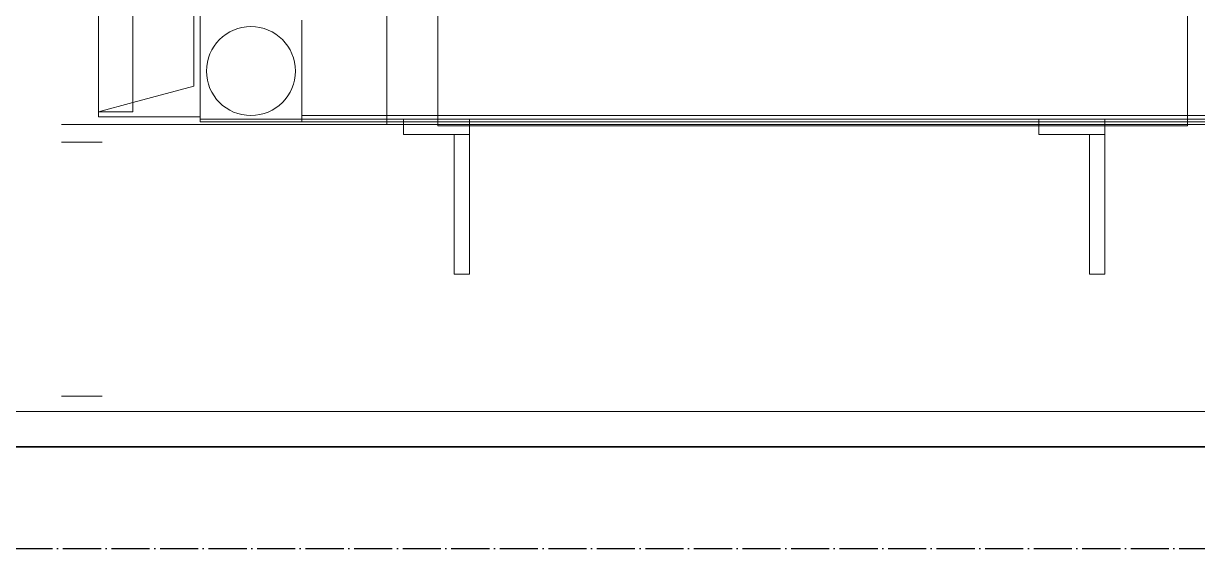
# Model space of a CAD drawing. Header units: millimetres. Extents: x 2162 to 93478, y -2737 to 52379.
# Drawn here: x 48797.2 to 49259.2, y 8870.1 to 9076.9 of the extents above; entities that cross this region are included whole.
import ezdxf

# ---------------------------------------------------------------- set-up
doc = ezdxf.new("R2010")
doc.units = ezdxf.units.MM
doc.linetypes.add('Штрихпунктир 15 х 2 х 2 мм', pattern=[19, 15, -2, 0, -2])
doc.linetypes.add('Штрихпунктирная', pattern=[30, 25, -2.25, 0.5, -2.25])
doc.layers.add('Axes', color=40, linetype='Штрихпунктирная')
doc.layers.add('equipment 1', color=4, linetype='Continuous', lineweight=9)
doc.layers.add('Wall', color=5, linetype='Continuous', lineweight=9)

# ---------------------------------------------------------------- blocks, each defined once
blk = doc.blocks.new('equipment 0533')
at = {"color": 0}
for p, q in [((834, 1478), (850, 1478)), ((445.5, 1430), (439.5, 1430)), ((439.5, 1430), (439.5, 1378)), ((445.5, 1430), (445.5, 1378)), ((689.5, 1430), (689.5, 1378)), ((695.5, 1430), (689.5, 1430)), ((695.5, 1430), (695.5, 1378)), ((439.5, 1378), (439.5, 1371.5)), ((445.5, 1378), (445.5, 1375)), ((689.5, 1378), (689.5, 1371.5)), ((695.5, 1378), (695.5, 1375)), ((850, 1378), (834, 1378)), ((445.5, 1375), (439.5, 1375)), ((465.5, 1375), (445.5, 1375)), ((465.5, 1375), (465.5, 1371.5)), ((695.5, 1375), (689.5, 1375)), ((715.5, 1375), (695.5, 1375)), ((715.5, 1375), (715.5, 1371)), ((-5, 1369), (795.5, 1369)), ((35.5, 1370), (755.5, 1370)), ((407, 1371), (399, 1371)), ((702, 1371.5), (407, 1371.5)), ((407, 1371.5), (407, 948)), ((702, 1371), (407, 1371)), ((439.5, 1371.5), (439.5, 1369)), ((465.5, 1369), (439.5, 1369)), ((465.5, 1371.5), (465.5, 1369)), ((689.5, 1371.5), (689.5, 1369)), ((715.5, 1369), (689.5, 1369)), ((702, 948), (702, 1371.5)), ((722, 1371), (702, 1371)), ((715.5, 1371), (715.5, 1369)), ((834, 1371), (722, 1371)), ((722, 106.5), (722, 1371)), ((755.5, 1367.5), (755.5, 1370)), ((755.5, 1370), (795.5, 1370)), ((795.5, 1370), (795.5, 1369)), ((795.5, 1369), (795.5, 1368)), ((795.5, 108), (795.5, 1368)), ((835.5, 1368), (795.5, 1368)), ((834, 1371), (850, 1371)), ((835.5, 1368), (835.5, 1366)), ((35.5, 1367.5), (755.5, 1367.5)), ((755.5, 1367.5), (755.5, 1332.5)), ((835.5, 1366), (822, 1362.38)), ((822, 1366), (835.5, 1366)), ((822, 1366), (822, 110)), ((835.5, 110), (835.5, 1366)), ((798, 1355.95), (822, 1362.38)), ((822, 1362.38), (822, 113.62)), ((798, 1355.95), (798, 120.05)), ((755.5, 1330), (755.5, 1332.5))]:
    blk.add_line(p, q, dxfattribs=at)
for start, end in [(90, 270), (270, 90)]:
    blk.add_arc((775.5, 1350), 17.5, start, end, dxfattribs=at)

msp = doc.modelspace()

# ---------------------------------------------------------------- linework, layer by layer
at = {"layer": 'Axes', "linetype": 'Штрихпунктир 15 х 2 х 2 мм'}
msp.add_line((3469.33, 8870.15), (57337.06, 8870.15), dxfattribs=at)
at = {"layer": 'equipment 1', "elevation": -706.5}
msp.add_lwpolyline([(48564.46, 10462.15), (49664.46, 10462.15), (49664.46, 8924.15), (48564.46, 8924.15)], close=True, dxfattribs=at)
at = {"layer": 'Wall', "lineweight": 35}
msp.add_line((49712.06, 8910.15), (48192.06, 8910.15), dxfattribs=at)

# ---------------------------------------------------------------- block references
at = {"layer": 'equipment 1', "rotation": 180}
msp.add_blockref('equipment 0533', (49662.19, 10408.15, -706.5), dxfattribs=at)

doc.saveas('drawing.dxf')
